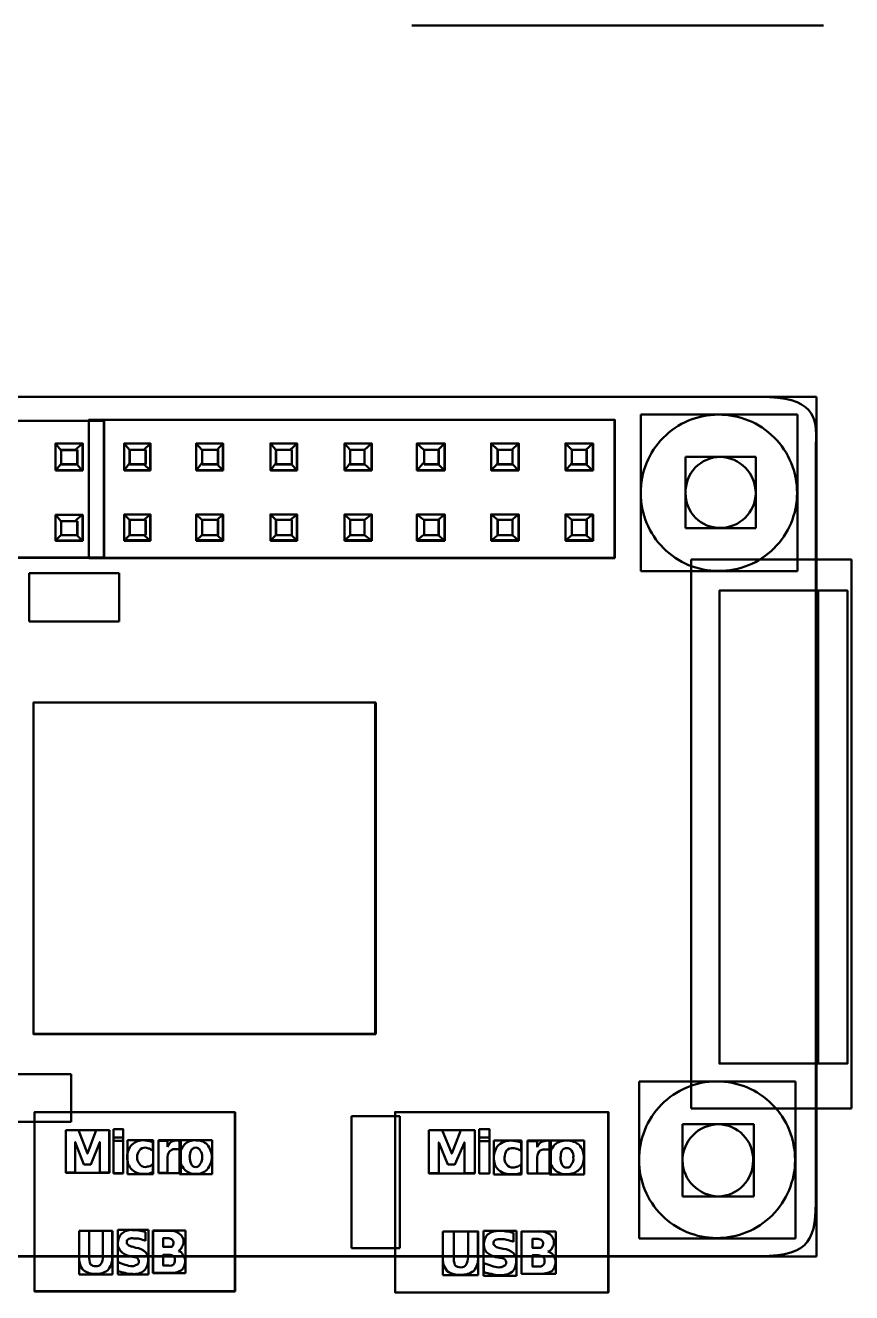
# Model space of a CAD drawing. Header units: millimetres. Extents: x 0 to 246, y -100 to 84.
# Drawn here: x 210.05 to 238.81, y 39.57 to 83.66 of the extents above; entities that cross this region are included whole.
import ezdxf

# ---------------------------------------------------------------- set-up
doc = ezdxf.new("R2010")
doc.units = ezdxf.units.MM
doc.layers.get('0').update_dxf_attribs({"lineweight": 50, "true_color": 0x000000})

msp = doc.modelspace()

# ---------------------------------------------------------------- linework, layer by layer
for p, q in [((223.508, 83.661), (237.83, 83.661)), ((172.663, 70.737), (237.593, 70.737)), ((237.593, 70.737), (237.593, 40.827)), ((231.473, 70.117), (236.923, 70.117)), ((231.473, 64.667), (231.473, 70.117)), ((236.923, 70.117), (236.923, 64.667)), ((179.683, 69.897), (212.793, 69.897)), ((212.263, 69.937), (230.573, 69.937)), ((212.263, 65.127), (212.263, 69.937)), ((212.793, 69.897), (212.793, 65.137)), ((230.573, 69.937), (230.573, 65.127)), ((211.103, 69.117), (212.053, 69.117)), ((211.103, 68.167), (211.103, 69.117)), ((211.303, 68.887), (211.863, 68.887)), ((211.303, 68.387), (211.303, 68.887)), ((211.863, 68.887), (211.863, 68.387)), ((212.053, 69.117), (212.053, 68.167)), ((213.493, 69.117), (214.413, 69.117)), ((213.493, 68.167), (213.493, 69.117)), ((213.683, 68.897), (214.243, 68.897)), ((213.683, 68.387), (213.683, 68.897)), ((214.243, 68.897), (214.243, 68.387)), ((214.413, 69.117), (214.413, 68.167)), ((216.003, 69.117), (216.933, 69.117)), ((216.003, 68.167), (216.003, 69.117)), ((216.203, 68.897), (216.763, 68.897)), ((216.203, 68.387), (216.203, 68.897)), ((216.763, 68.897), (216.763, 68.387)), ((216.933, 69.117), (216.933, 68.167)), ((218.583, 69.117), (219.513, 69.117)), ((218.583, 68.167), (218.583, 69.117)), ((218.773, 68.897), (219.333, 68.897)), ((218.773, 68.387), (218.773, 68.897)), ((219.333, 68.897), (219.333, 68.387)), ((219.513, 69.117), (219.513, 68.167)), ((221.163, 69.117), (222.113, 69.117)), ((221.163, 68.167), (221.163, 69.117)), ((221.353, 68.897), (221.863, 68.897)), ((221.353, 68.387), (221.353, 68.897)), ((221.863, 68.897), (221.863, 68.387)), ((222.113, 69.117), (222.113, 68.167)), ((223.683, 69.117), (224.653, 69.117)), ((223.683, 68.167), (223.683, 69.117)), ((223.933, 68.897), (224.443, 68.897)), ((223.933, 68.387), (223.933, 68.897)), ((224.443, 68.897), (224.443, 68.387)), ((224.653, 69.117), (224.653, 68.167)), ((226.263, 69.117), (227.233, 69.117)), ((226.263, 68.167), (226.263, 69.117)), ((226.483, 68.897), (227.013, 68.897)), ((226.483, 68.387), (226.483, 68.897)), ((227.013, 68.897), (227.013, 68.387)), ((227.233, 69.117), (227.233, 68.167)), ((228.853, 69.117), (229.813, 69.117)), ((228.853, 68.167), (228.853, 69.117)), ((229.073, 68.897), (229.593, 68.897)), ((229.073, 68.387), (229.073, 68.897)), ((229.593, 68.897), (229.593, 68.387)), ((229.813, 69.117), (229.813, 68.167)), ((211.863, 68.387), (211.303, 68.387)), ((214.243, 68.387), (213.683, 68.387)), ((216.763, 68.387), (216.203, 68.387)), ((219.333, 68.387), (218.773, 68.387)), ((221.863, 68.387), (221.353, 68.387)), ((224.443, 68.387), (223.933, 68.387)), ((227.013, 68.387), (226.483, 68.387)), ((229.593, 68.387), (229.073, 68.387)), ((233.033, 68.647), (235.483, 68.647)), ((233.033, 66.167), (233.033, 68.647)), ((235.483, 68.647), (235.483, 66.167)), ((212.053, 68.167), (211.103, 68.167)), ((214.413, 68.167), (213.493, 68.167)), ((216.933, 68.167), (216.003, 68.167)), ((219.513, 68.167), (218.583, 68.167)), ((222.113, 68.167), (221.163, 68.167)), ((224.653, 68.167), (223.683, 68.167)), ((227.233, 68.167), (226.263, 68.167)), ((229.813, 68.167), (228.853, 68.167)), ((211.103, 66.627), (212.053, 66.627)), ((211.103, 65.727), (211.103, 66.627)), ((212.053, 66.627), (212.053, 65.727)), ((213.493, 66.647), (214.413, 66.647)), ((213.493, 65.727), (213.493, 66.647)), ((214.413, 66.647), (214.413, 65.727)), ((216.003, 66.647), (216.933, 66.647)), ((216.003, 65.727), (216.003, 66.647)), ((216.933, 66.647), (216.933, 65.727)), ((218.583, 66.647), (219.513, 66.647)), ((218.583, 65.727), (218.583, 66.647)), ((219.513, 66.647), (219.513, 65.727)), ((221.163, 66.647), (222.113, 66.647)), ((221.163, 65.727), (221.163, 66.647)), ((222.113, 66.647), (222.113, 65.727)), ((223.683, 66.647), (224.653, 66.647)), ((223.683, 65.727), (223.683, 66.647)), ((224.653, 66.647), (224.653, 65.727)), ((226.263, 66.647), (227.233, 66.647)), ((226.263, 65.727), (226.263, 66.647)), ((227.233, 66.647), (227.233, 65.727)), ((228.853, 66.647), (229.813, 66.647)), ((228.853, 65.727), (228.853, 66.647)), ((229.813, 66.647), (229.813, 65.727)), ((211.303, 66.407), (211.863, 66.407)), ((211.303, 65.917), (211.303, 66.407)), ((211.863, 66.407), (211.863, 65.917)), ((213.683, 66.457), (214.243, 66.457)), ((213.683, 65.917), (213.683, 66.457)), ((214.243, 66.457), (214.243, 65.917)), ((216.203, 66.457), (216.763, 66.457)), ((216.203, 65.917), (216.203, 66.457)), ((216.763, 66.457), (216.763, 65.917)), ((218.773, 66.457), (219.333, 66.457)), ((218.773, 65.917), (218.773, 66.457)), ((219.333, 66.457), (219.333, 65.917)), ((221.353, 66.457), (221.863, 66.457)), ((221.353, 65.917), (221.353, 66.457)), ((221.863, 66.457), (221.863, 65.917)), ((223.933, 66.457), (224.443, 66.457)), ((223.933, 65.917), (223.933, 66.457)), ((224.443, 66.457), (224.443, 65.917)), ((226.483, 66.457), (227.013, 66.457)), ((226.483, 65.917), (226.483, 66.457)), ((227.013, 66.457), (227.013, 65.917)), ((229.073, 66.457), (229.593, 66.457)), ((229.073, 65.917), (229.073, 66.457)), ((229.593, 66.457), (229.593, 65.917)), ((235.483, 66.167), (233.033, 66.167)), ((212.053, 65.727), (211.103, 65.727)), ((211.863, 65.917), (211.303, 65.917)), ((214.413, 65.727), (213.493, 65.727)), ((214.243, 65.917), (213.683, 65.917)), ((216.933, 65.727), (216.003, 65.727)), ((216.763, 65.917), (216.203, 65.917)), ((219.513, 65.727), (218.583, 65.727)), ((219.333, 65.917), (218.773, 65.917)), ((222.113, 65.727), (221.163, 65.727)), ((221.863, 65.917), (221.353, 65.917)), ((224.653, 65.727), (223.683, 65.727)), ((224.443, 65.917), (223.933, 65.917)), ((227.233, 65.727), (226.263, 65.727)), ((227.013, 65.917), (226.483, 65.917)), ((229.813, 65.727), (228.853, 65.727)), ((229.593, 65.917), (229.073, 65.917)), ((212.793, 65.137), (179.683, 65.137)), ((230.573, 65.127), (212.263, 65.127)), ((233.223, 65.077), (238.813, 65.077)), ((233.223, 45.977), (233.223, 65.077)), ((238.813, 65.077), (238.813, 45.977)), ((210.183, 64.597), (213.313, 64.597)), ((210.183, 62.917), (210.183, 64.597)), ((213.313, 64.597), (213.313, 62.917)), ((236.923, 64.667), (231.473, 64.667)), ((213.313, 62.917), (210.183, 62.917)), ((210.333, 60.097), (222.253, 60.097)), ((210.333, 48.557), (210.333, 60.097)), ((222.253, 60.097), (222.253, 48.557)), ((222.253, 48.557), (210.333, 48.557)), ((209.153, 47.167), (211.653, 47.167)), ((211.653, 47.167), (211.653, 45.507)), ((231.413, 46.917), (236.853, 46.917)), ((231.413, 41.447), (231.413, 46.917)), ((236.853, 46.917), (236.853, 41.447)), ((238.813, 45.977), (233.223, 45.977)), ((211.653, 45.507), (209.153, 45.507)), ((210.373, 45.847), (217.353, 45.847)), ((210.373, 39.607), (210.373, 45.847)), ((217.353, 45.847), (217.353, 39.607)), ((221.403, 45.707), (223.083, 45.707)), ((221.403, 41.117), (221.403, 45.707)), ((222.923, 45.847), (230.353, 45.847)), ((222.923, 39.567), (222.923, 45.847)), ((223.083, 45.707), (223.083, 41.117)), ((230.353, 45.847), (230.353, 39.567)), ((232.923, 45.427), (235.403, 45.427)), ((232.923, 42.907), (232.923, 45.427)), ((235.403, 45.427), (235.403, 42.907)), ((211.463, 45.217), (212.983, 45.217)), ((211.463, 43.737), (211.463, 45.217)), ((212.983, 45.217), (212.983, 43.737)), ((213.123, 45.257), (213.463, 45.257)), ((213.123, 43.717), (213.123, 45.257)), ((213.463, 45.257), (213.463, 43.717)), ((224.093, 45.217), (225.703, 45.217)), ((224.093, 43.717), (224.093, 45.217)), ((225.703, 45.217), (225.703, 43.717)), ((225.853, 45.257), (226.213, 45.257)), ((225.853, 43.707), (225.853, 45.257)), ((226.213, 45.257), (226.213, 43.707)), ((213.603, 44.867), (214.503, 44.867)), ((213.603, 43.687), (213.603, 44.867)), ((214.503, 44.867), (214.503, 43.687)), ((214.693, 44.867), (215.463, 44.867)), ((214.693, 43.727), (214.693, 44.867)), ((215.343, 44.557), (215.253, 44.557)), ((215.373, 44.847), (215.443, 44.847)), ((215.423, 44.867), (216.553, 44.867)), ((215.423, 43.687), (215.423, 44.867)), ((215.463, 44.867), (215.463, 43.727)), ((216.553, 44.867), (216.553, 43.687)), ((226.363, 44.857), (227.323, 44.857)), ((226.363, 43.677), (226.363, 44.857)), ((227.323, 44.857), (227.323, 43.677)), ((227.533, 44.857), (228.343, 44.857)), ((227.533, 43.707), (227.533, 44.857)), ((228.233, 44.547), (228.133, 44.547)), ((228.263, 44.837), (228.333, 44.837)), ((228.293, 44.857), (229.503, 44.857)), ((228.293, 43.677), (228.293, 44.857)), ((228.343, 44.857), (228.343, 43.707)), ((229.503, 44.857), (229.503, 43.677)), ((212.983, 43.737), (211.463, 43.737)), ((213.463, 43.717), (213.123, 43.717)), ((214.503, 43.687), (213.603, 43.687)), ((214.343, 43.697), (214.183, 43.697)), ((215.463, 43.727), (214.693, 43.727)), ((216.553, 43.687), (215.423, 43.687)), ((225.703, 43.717), (224.093, 43.717)), ((226.213, 43.707), (225.853, 43.707)), ((227.323, 43.677), (226.363, 43.677)), ((227.153, 43.687), (226.993, 43.687)), ((228.343, 43.707), (227.533, 43.707)), ((229.503, 43.677), (228.293, 43.677)), ((235.403, 42.907), (232.923, 42.907)), ((211.923, 41.717), (213.083, 41.717)), ((211.923, 40.197), (211.923, 41.717)), ((213.083, 41.717), (213.083, 40.197)), ((213.273, 41.747), (214.343, 41.747)), ((213.273, 40.197), (213.273, 41.747)), ((214.343, 41.747), (214.343, 40.197)), ((214.493, 41.727), (215.623, 41.727)), ((214.493, 40.247), (214.493, 41.727)), ((215.623, 41.727), (215.623, 40.247)), ((224.583, 41.697), (225.813, 41.697)), ((224.583, 40.177), (224.583, 41.697)), ((225.813, 41.697), (225.813, 40.177)), ((226.003, 41.717), (227.143, 41.717)), ((226.003, 40.157), (226.003, 41.717)), ((227.143, 41.717), (227.143, 40.157)), ((227.323, 41.697), (228.513, 41.697)), ((227.323, 40.217), (227.323, 41.697)), ((228.513, 41.697), (228.513, 40.217)), ((223.083, 41.117), (221.403, 41.117)), ((236.853, 41.447), (231.413, 41.447)), ((237.593, 40.827), (172.663, 40.827)), ((213.083, 40.197), (211.923, 40.197)), ((214.343, 40.197), (213.273, 40.197)), ((215.623, 40.247), (214.493, 40.247)), ((225.813, 40.177), (224.583, 40.177)), ((227.143, 40.157), (226.003, 40.157)), ((228.513, 40.217), (227.323, 40.217)), ((217.353, 39.607), (210.373, 39.607)), ((230.353, 39.567), (222.923, 39.567))]:
    msp.add_line(p, q)
at = {"flags": 128}
for points in [[(176.613, 70.737), (235.623, 70.737)], [(176.613, 70.737), (235.623, 70.737)], [(196.263, 65.147), (179.683, 65.147), (179.683, 69.897), (212.783, 69.897), (212.783, 65.147), (196.263, 65.147)], [(196.263, 65.147), (179.683, 65.147), (179.683, 69.897), (212.783, 69.897), (212.783, 65.147), (196.263, 65.147)], [(221.403, 65.137), (212.263, 65.137), (212.263, 69.937), (230.563, 69.937), (230.563, 65.137), (221.403, 65.137)], [(221.403, 65.137), (212.263, 65.137), (212.263, 69.937), (230.563, 69.937), (230.563, 65.137), (221.403, 65.137)], [(212.043, 68.647), (212.043, 68.187), (211.103, 68.187), (211.103, 69.117), (212.043, 69.117), (212.043, 68.647)], [(212.043, 68.647), (212.043, 68.187), (211.103, 68.187), (211.103, 69.117), (212.043, 69.117), (212.043, 68.647)], [(211.293, 68.877), (211.103, 69.117)], [(211.853, 68.637), (211.853, 68.397), (211.303, 68.397), (211.303, 68.877), (211.853, 68.877), (211.853, 68.637)], [(211.853, 68.637), (211.853, 68.397), (211.303, 68.397), (211.303, 68.877), (211.853, 68.877), (211.853, 68.637)], [(211.793, 68.877), (212.033, 69.117)], [(214.403, 68.667), (214.403, 68.187), (213.493, 68.187), (213.493, 69.117), (214.403, 69.117), (214.403, 68.667)], [(214.403, 68.667), (214.403, 68.187), (213.493, 68.187), (213.493, 69.117), (214.403, 69.117), (214.403, 68.667)], [(213.683, 68.897), (213.493, 69.117)], [(214.233, 68.657), (214.233, 68.397), (213.693, 68.397), (213.693, 68.897), (214.233, 68.897), (214.233, 68.657)], [(214.233, 68.657), (214.233, 68.397), (213.693, 68.397), (213.693, 68.897), (214.233, 68.897), (214.233, 68.657)], [(214.183, 68.897), (214.413, 69.117)], [(216.923, 68.667), (216.923, 68.187), (216.003, 68.187), (216.003, 69.117), (216.923, 69.117), (216.923, 68.667)], [(216.923, 68.667), (216.923, 68.187), (216.003, 68.187), (216.003, 69.117), (216.923, 69.117), (216.923, 68.667)], [(216.193, 68.897), (216.003, 69.117)], [(216.753, 68.657), (216.753, 68.397), (216.213, 68.397), (216.213, 68.897), (216.753, 68.897), (216.753, 68.657)], [(216.753, 68.657), (216.753, 68.397), (216.213, 68.397), (216.213, 68.897), (216.753, 68.897), (216.753, 68.657)], [(216.733, 68.897), (216.923, 69.117)], [(219.503, 68.667), (219.503, 68.187), (218.583, 68.187), (218.583, 69.117), (219.503, 69.117), (219.503, 68.667)], [(219.503, 68.667), (219.503, 68.187), (218.583, 68.187), (218.583, 69.117), (219.503, 69.117), (219.503, 68.667)], [(218.773, 68.897), (218.583, 69.117)], [(219.323, 68.657), (219.323, 68.397), (218.783, 68.397), (218.783, 68.897), (219.323, 68.897), (219.323, 68.657)], [(219.323, 68.657), (219.323, 68.397), (218.783, 68.397), (218.783, 68.897), (219.323, 68.897), (219.323, 68.657)], [(219.273, 68.897), (219.513, 69.117)], [(222.103, 68.667), (222.103, 68.187), (221.163, 68.187), (221.163, 69.117), (222.103, 69.117), (222.103, 68.667)], [(222.103, 68.667), (222.103, 68.187), (221.163, 68.187), (221.163, 69.117), (222.103, 69.117), (222.103, 68.667)], [(221.353, 68.897), (221.163, 69.117)], [(221.853, 68.657), (221.853, 68.397), (221.363, 68.397), (221.363, 68.897), (221.853, 68.897), (221.853, 68.657)], [(221.853, 68.657), (221.853, 68.397), (221.363, 68.397), (221.363, 68.897), (221.853, 68.897), (221.853, 68.657)], [(221.853, 68.897), (222.103, 69.117)], [(224.643, 68.667), (224.643, 68.187), (223.683, 68.187), (223.683, 69.117), (224.643, 69.117), (224.643, 68.667)], [(224.643, 68.667), (224.643, 68.187), (223.683, 68.187), (223.683, 69.117), (224.643, 69.117), (224.643, 68.667)], [(223.923, 68.897), (223.683, 69.117)], [(224.433, 68.657), (224.433, 68.397), (223.933, 68.397), (223.933, 68.897), (224.433, 68.897), (224.433, 68.657)], [(224.433, 68.657), (224.433, 68.397), (223.933, 68.397), (223.933, 68.897), (224.433, 68.897), (224.433, 68.657)], [(224.423, 68.897), (224.643, 69.117)], [(227.223, 68.667), (227.223, 68.187), (226.263, 68.187), (226.263, 69.117), (227.223, 69.117), (227.223, 68.667)], [(227.223, 68.667), (227.223, 68.187), (226.263, 68.187), (226.263, 69.117), (227.223, 69.117), (227.223, 68.667)], [(226.493, 68.897), (226.263, 69.117)], [(227.003, 68.657), (227.003, 68.397), (226.493, 68.397), (226.493, 68.897), (227.003, 68.897), (227.003, 68.657)], [(227.003, 68.657), (227.003, 68.397), (226.493, 68.397), (226.493, 68.897), (227.003, 68.897), (227.003, 68.657)], [(226.983, 68.897), (227.223, 69.117)], [(229.803, 68.667), (229.803, 68.187), (228.853, 68.187), (228.853, 69.117), (229.803, 69.117), (229.803, 68.667)], [(229.803, 68.667), (229.803, 68.187), (228.853, 68.187), (228.853, 69.117), (229.803, 69.117), (229.803, 68.667)], [(229.073, 68.897), (228.853, 69.117)], [(229.583, 68.657), (229.583, 68.397), (229.073, 68.397), (229.073, 68.897), (229.583, 68.897), (229.583, 68.657)], [(229.583, 68.657), (229.583, 68.397), (229.073, 68.397), (229.073, 68.897), (229.583, 68.897), (229.583, 68.657)], [(229.563, 68.897), (229.803, 69.117)], [(237.563, 69.087), (237.563, 42.927)], [(237.563, 69.087), (237.563, 42.927)], [(211.293, 68.397), (211.103, 68.177)], [(211.843, 68.397), (212.033, 68.177)], [(213.683, 68.427), (213.493, 68.177)], [(214.183, 68.397), (214.413, 68.177)], [(216.193, 68.427), (216.003, 68.177)], [(216.733, 68.397), (216.923, 68.177)], [(218.773, 68.427), (218.583, 68.177)], [(219.313, 68.397), (219.503, 68.177)], [(221.353, 68.427), (221.163, 68.177)], [(221.853, 68.397), (222.103, 68.177)], [(223.903, 68.427), (223.683, 68.177)], [(224.423, 68.397), (224.643, 68.177)], [(226.493, 68.427), (226.263, 68.177)], [(227.003, 68.397), (227.223, 68.177)], [(229.073, 68.427), (228.853, 68.177)], [(229.563, 68.397), (229.803, 68.177)], [(211.293, 66.407), (211.103, 66.647)], [(212.043, 66.177), (212.043, 65.737), (211.103, 65.737), (211.103, 66.627), (212.043, 66.627), (212.043, 66.177)], [(212.043, 66.177), (212.043, 65.737), (211.103, 65.737), (211.103, 66.627), (212.043, 66.627), (212.043, 66.177)], [(211.793, 66.407), (212.033, 66.647)], [(214.403, 66.227), (214.403, 65.747), (213.493, 65.747), (213.493, 66.647), (214.403, 66.647), (214.403, 66.227)], [(214.403, 66.227), (214.403, 65.747), (213.493, 65.747), (213.493, 66.647), (214.403, 66.647), (214.403, 66.227)], [(213.683, 66.457), (213.493, 66.647)], [(214.183, 66.457), (214.413, 66.647)], [(216.923, 66.227), (216.923, 65.747), (216.003, 65.747), (216.003, 66.647), (216.923, 66.647), (216.923, 66.227)], [(216.923, 66.227), (216.923, 65.747), (216.003, 65.747), (216.003, 66.647), (216.923, 66.647), (216.923, 66.227)], [(216.193, 66.457), (216.003, 66.647)], [(216.733, 66.457), (216.923, 66.647)], [(219.503, 66.227), (219.503, 65.747), (218.583, 65.747), (218.583, 66.647), (219.503, 66.647), (219.503, 66.227)], [(219.503, 66.227), (219.503, 65.747), (218.583, 65.747), (218.583, 66.647), (219.503, 66.647), (219.503, 66.227)], [(218.773, 66.457), (218.583, 66.647)], [(219.273, 66.457), (219.513, 66.647)], [(222.103, 66.227), (222.103, 65.747), (221.163, 65.747), (221.163, 66.647), (222.103, 66.647), (222.103, 66.227)], [(222.103, 66.227), (222.103, 65.747), (221.163, 65.747), (221.163, 66.647), (222.103, 66.647), (222.103, 66.227)], [(221.353, 66.457), (221.163, 66.647)], [(221.853, 66.457), (222.103, 66.647)], [(224.643, 66.227), (224.643, 65.747), (223.683, 65.747), (223.683, 66.647), (224.643, 66.647), (224.643, 66.227)], [(224.643, 66.227), (224.643, 65.747), (223.683, 65.747), (223.683, 66.647), (224.643, 66.647), (224.643, 66.227)], [(223.923, 66.457), (223.683, 66.647)], [(224.423, 66.457), (224.643, 66.647)], [(227.223, 66.227), (227.223, 65.747), (226.263, 65.747), (226.263, 66.647), (227.223, 66.647), (227.223, 66.227)], [(227.223, 66.227), (227.223, 65.747), (226.263, 65.747), (226.263, 66.647), (227.223, 66.647), (227.223, 66.227)], [(226.493, 66.457), (226.263, 66.647)], [(226.983, 66.457), (227.223, 66.647)], [(229.803, 66.227), (229.803, 65.747), (228.853, 65.747), (228.853, 66.647), (229.803, 66.647), (229.803, 66.227)], [(229.803, 66.227), (229.803, 65.747), (228.853, 65.747), (228.853, 66.647), (229.803, 66.647), (229.803, 66.227)], [(229.073, 66.457), (228.853, 66.647)], [(229.563, 66.457), (229.803, 66.647)], [(211.853, 66.167), (211.853, 65.927), (211.303, 65.927), (211.303, 66.407), (211.853, 66.407), (211.853, 66.167)], [(211.853, 66.167), (211.853, 65.927), (211.303, 65.927), (211.303, 66.407), (211.853, 66.407), (211.853, 66.167)], [(214.233, 66.217), (214.233, 65.927), (213.693, 65.927), (213.693, 66.457), (214.233, 66.457), (214.233, 66.217)], [(214.233, 66.217), (214.233, 65.927), (213.693, 65.927), (213.693, 66.457), (214.233, 66.457), (214.233, 66.217)], [(216.753, 66.217), (216.753, 65.927), (216.213, 65.927), (216.213, 66.457), (216.753, 66.457), (216.753, 66.217)], [(216.753, 66.217), (216.753, 65.927), (216.213, 65.927), (216.213, 66.457), (216.753, 66.457), (216.753, 66.217)], [(219.323, 66.217), (219.323, 65.927), (218.783, 65.927), (218.783, 66.457), (219.323, 66.457), (219.323, 66.217)], [(219.323, 66.217), (219.323, 65.927), (218.783, 65.927), (218.783, 66.457), (219.323, 66.457), (219.323, 66.217)], [(221.853, 66.217), (221.853, 65.927), (221.363, 65.927), (221.363, 66.457), (221.853, 66.457), (221.853, 66.217)], [(221.853, 66.217), (221.853, 65.927), (221.363, 65.927), (221.363, 66.457), (221.853, 66.457), (221.853, 66.217)], [(224.433, 66.217), (224.433, 65.927), (223.933, 65.927), (223.933, 66.457), (224.433, 66.457), (224.433, 66.217)], [(224.433, 66.217), (224.433, 65.927), (223.933, 65.927), (223.933, 66.457), (224.433, 66.457), (224.433, 66.217)], [(227.003, 66.217), (227.003, 65.927), (226.493, 65.927), (226.493, 66.457), (227.003, 66.457), (227.003, 66.217)], [(227.003, 66.217), (227.003, 65.927), (226.493, 65.927), (226.493, 66.457), (227.003, 66.457), (227.003, 66.217)], [(229.583, 66.217), (229.583, 65.927), (229.073, 65.927), (229.073, 66.457), (229.583, 66.457), (229.583, 66.217)], [(229.583, 66.217), (229.583, 65.927), (229.073, 65.927), (229.073, 66.457), (229.583, 66.457), (229.583, 66.217)], [(211.293, 65.927), (211.103, 65.737)], [(211.843, 65.927), (212.033, 65.737)], [(213.683, 65.927), (213.493, 65.737)], [(214.183, 65.927), (214.413, 65.737)], [(216.193, 65.927), (216.003, 65.737)], [(216.733, 65.927), (216.923, 65.737)], [(218.773, 65.927), (218.583, 65.737)], [(219.313, 65.927), (219.503, 65.737)], [(221.353, 65.927), (221.163, 65.737)], [(221.853, 65.927), (222.103, 65.737)], [(223.903, 65.927), (223.683, 65.737)], [(224.423, 65.927), (224.643, 65.737)], [(226.493, 65.927), (226.263, 65.737)], [(227.003, 65.927), (227.223, 65.737)], [(229.073, 65.927), (228.853, 65.737)], [(229.563, 65.927), (229.803, 65.737)], [(235.933, 47.537), (234.213, 47.537), (234.213, 63.997), (237.643, 63.997), (237.643, 47.537), (235.933, 47.537)], [(235.933, 47.537), (234.213, 47.537), (234.213, 63.997), (237.643, 63.997), (237.643, 47.537), (235.933, 47.537)], [(238.153, 47.537), (237.643, 47.537), (237.643, 63.997), (238.663, 63.997), (238.663, 47.537), (238.153, 47.537)], [(238.153, 47.537), (237.643, 47.537), (237.643, 63.997), (238.663, 63.997), (238.663, 47.537), (238.153, 47.537)], [(216.253, 48.567), (210.333, 48.567), (210.333, 60.097), (222.233, 60.097), (222.233, 48.567), (216.253, 48.567)], [(216.253, 48.567), (210.333, 48.567), (210.333, 60.097), (222.233, 60.097), (222.233, 48.567), (216.253, 48.567)], [(210.373, 42.747), (210.373, 45.847), (217.343, 45.847), (217.343, 39.617), (210.373, 39.617), (210.373, 42.747)], [(210.373, 42.747), (210.373, 45.847), (217.343, 45.847), (217.343, 39.617), (210.373, 39.617), (210.373, 42.747)], [(222.923, 42.727), (222.923, 45.847), (230.343, 45.847), (230.343, 39.577), (222.923, 39.577), (222.923, 42.727)], [(222.923, 42.727), (222.923, 45.847), (230.343, 45.847), (230.343, 39.577), (222.923, 39.577), (222.923, 42.727)], [(211.463, 45.217), (211.903, 45.217), (212.213, 44.407), (212.513, 45.217), (212.973, 45.217), (212.973, 43.747), (212.643, 43.747), (212.643, 44.807), (212.333, 44.027), (212.093, 44.027), (211.793, 44.807), (211.793, 43.747), (211.463, 43.747), (211.463, 45.217)], [(213.123, 45.257), (213.453, 45.257), (213.453, 44.967), (213.123, 44.967), (213.123, 45.257)], [(224.093, 45.217), (224.563, 45.217), (224.893, 44.407), (225.213, 45.217), (225.693, 45.217), (225.693, 43.727), (225.333, 43.727), (225.333, 44.797), (225.003, 44.027), (224.763, 44.027), (224.443, 44.797), (224.443, 43.727), (224.093, 43.727), (224.093, 45.217)], [(225.853, 45.257), (226.203, 45.257), (226.203, 44.967), (225.853, 44.967), (225.853, 45.257)], [(213.123, 44.847), (213.453, 44.847), (213.453, 43.727), (213.123, 43.727), (213.123, 44.847)], [(214.493, 44.797), (214.493, 44.517)], [(215.003, 44.217), (215.003, 43.737), (214.693, 43.737), (214.693, 44.847), (215.003, 44.847), (215.003, 44.637)], [(215.443, 44.847), (215.443, 44.537)], [(225.853, 44.837), (226.203, 44.837), (226.203, 43.717), (225.853, 43.717), (225.853, 44.837)], [(227.313, 44.787), (227.313, 44.507)], [(227.863, 44.207), (227.863, 43.717), (227.533, 43.717), (227.533, 44.837), (227.863, 44.837), (227.863, 44.627)], [(228.333, 44.837), (228.333, 44.527)], [(214.493, 44.047), (214.493, 43.757)], [(227.313, 44.037), (227.313, 43.737)], [(211.923, 41.717), (212.273, 41.717), (212.273, 40.837)], [(211.923, 40.837), (211.923, 41.717)], [(212.753, 40.837), (212.753, 41.717), (213.073, 41.717), (213.073, 40.837)], [(214.233, 41.677), (214.233, 41.367)], [(215.083, 40.257), (214.503, 40.257), (214.503, 41.717), (215.023, 41.717)], [(215.053, 41.467), (214.853, 41.467), (214.853, 41.157), (215.053, 41.157)], [(224.583, 41.697), (224.963, 41.697), (224.963, 40.807)], [(224.583, 40.807), (224.583, 41.697)], [(225.463, 40.807), (225.463, 41.697), (225.803, 41.697), (225.803, 40.807)], [(227.043, 41.647), (227.043, 41.337)], [(227.953, 40.227), (227.323, 40.227), (227.323, 41.697), (227.873, 41.697)], [(213.773, 41.167), (213.903, 41.127)], [(226.533, 41.127), (226.683, 41.087)], [(227.903, 41.437), (227.703, 41.437), (227.703, 41.127), (227.903, 41.127)], [(235.623, 40.837), (174.853, 40.837)], [(235.623, 40.837), (174.853, 40.837)], [(213.273, 40.327), (213.273, 40.637)], [(213.793, 40.817), (213.653, 40.847)], [(215.053, 40.887), (214.853, 40.887), (214.853, 40.507), (215.053, 40.507)], [(226.013, 40.287), (226.013, 40.597)], [(226.563, 40.777), (226.413, 40.807)], [(227.903, 40.867), (227.703, 40.867), (227.703, 40.477), (227.903, 40.477)]]:
    msp.add_lwpolyline(points, dxfattribs=at)
for centre, radius, start, end in [((234.181, 67.409), 2.708, 90.1688, 180.4643), ((234.181, 67.409), 2.708, 90.1688, 180.4643), ((234.196, 67.4), 2.717, 359.7166, 90.4929), ((234.196, 67.4), 2.717, 359.7166, 90.4929), ((234.251, 67.428), 1.219, 90.3928, 181.9266), ((234.251, 67.428), 1.219, 90.3928, 181.9266), ((234.211, 67.386), 1.262, 0.061, 88.5584), ((234.211, 67.386), 1.262, 0.061, 88.5584), ((234.177, 67.381), 2.704, 179.8653, 269.9229), ((234.177, 67.381), 2.704, 179.8653, 269.9229), ((234.216, 67.36), 1.183, 178.6832, 271.3168), ((234.216, 67.36), 1.183, 178.6832, 271.3168), ((234.201, 67.389), 2.712, 269.417, 359.9522), ((234.201, 67.389), 2.712, 269.417, 359.9522), ((234.248, 67.402), 1.225, 269.7606, 359.3001), ((234.248, 67.402), 1.225, 269.7606, 359.3001), ((234.123, 44.207), 2.71, 90.2151, 180.6275), ((234.123, 44.207), 2.71, 90.2151, 180.6275), ((234.126, 44.2), 2.717, 359.5071, 90.2834), ((234.126, 44.2), 2.717, 359.5071, 90.2834), ((234.195, 44.155), 1.272, 90.9981, 179.4584), ((234.195, 44.155), 1.272, 90.9981, 179.4584), ((234.158, 44.201), 1.226, 358.3844, 89.2962), ((234.158, 44.201), 1.226, 358.3844, 89.2962), ((214.132, 44.326), 0.531, 132.6055, 184.2519), ((214.138, 44.354), 0.515, 84.9988, 135.1916), ((214.231, 44.351), 0.266, 89.5174, 141.4093), ((214.693, 48.294), 3.464, 261.5415, 264.2085), ((214.706, 46.089), 1.546, 252.1912, 257.9459), ((214.3, 44.469), 0.381, 59.5742, 83.5559), ((214.607, 44.856), 0.358, 231.313, 251.4661), ((215.819, 44.185), 0.933, 137.3257, 150.999), ((215.243, 44.316), 0.241, 87.628, 134.873), ((215.37, 44.286), 0.581, 92.6911, 114.0938), ((215.346, 44.839), 0.0281, 16.3735, 96.2463), ((215.738, 46.271), 1.759, 257.0288, 260.3514), ((216.026, 44.297), 0.603, 135.8899, 180.9675), ((215.95, 44.37), 0.498, 86.213, 135.8621), ((215.991, 44.427), 0.19, 92.2558, 151.7549), ((216.011, 44.332), 0.535, 45.9326, 92.9553), ((215.967, 44.414), 0.204, 30.4418, 85.5474), ((215.9, 44.292), 0.643, 359.5142, 41.3055), ((226.928, 44.302), 0.566, 134.2413, 183.5093), ((226.94, 44.238), 0.621, 85.1356, 130.9854), ((227.012, 44.311), 0.287, 85.8778, 136.8634), ((227.356, 47.113), 2.285, 260.8531, 264.8968), ((227.886, 48.473), 3.968, 257.5857, 259.7944), ((227.061, 44.262), 0.582, 64.3627, 80.9292), ((227.411, 44.891), 0.396, 234.8171, 255.6326), ((228.669, 44.145), 0.939, 135.1498, 149.1002), ((228.111, 44.29), 0.258, 85.0256, 133.5545), ((228.261, 44.175), 0.682, 92.335, 112.1945), ((228.236, 44.829), 0.0281, 16.3735, 96.2463), ((228.453, 45.385), 0.866, 255.3154, 262.0648), ((228.95, 44.27), 0.647, 137.4897, 180.2608), ((228.868, 44.265), 0.592, 86.6288, 131.8326), ((228.891, 44.395), 0.202, 86.6726, 146.4575), ((228.913, 44.194), 0.663, 50.6718, 90.8669), ((228.907, 44.417), 0.18, 30.0193, 91.2652), ((228.801, 44.264), 0.692, 0.2033, 39.7629), ((214.161, 44.241), 0.56, 175.2777, 226.1132), ((214.339, 44.278), 0.396, 142.8957, 178.7463), ((214.301, 44.273), 0.358, 177.7366, 219.1333), ((215.365, 44.267), 0.365, 143.0037, 187.9274), ((216.026, 44.277), 0.603, 179.0325, 224.1101), ((216.428, 44.265), 0.656, 157.3979, 178.0726), ((216.349, 44.282), 0.576, 179.472, 204.0646), ((215.919, 44.336), 0.288, 350.2233, 39.0185), ((215.93, 44.228), 0.279, 319.6506, 12.2769), ((215.9, 44.281), 0.643, 318.6945, 0.4858), ((226.887, 44.216), 0.526, 174.4911, 227.7583), ((227.062, 44.241), 0.33, 175.5906, 218.2645), ((227.16, 44.273), 0.427, 146.7034, 180.7762), ((228.258, 44.249), 0.397, 144.9191, 186.012), ((228.865, 44.25), 0.562, 178.2627, 225.8098), ((229.429, 44.266), 0.746, 161.1514, 179.924), ((229.237, 44.245), 0.554, 177.707, 202.0246), ((228.816, 44.318), 0.312, 350.651, 37.4215), ((228.873, 44.209), 0.257, 317.8121, 12.9461), ((228.896, 44.254), 0.597, 317.0515, 1.2396), ((234.117, 44.171), 2.704, 179.8653, 269.9229), ((234.117, 44.171), 2.704, 179.8653, 269.9229), ((234.2, 44.194), 1.277, 181.1997, 268.8003), ((234.2, 44.194), 1.277, 181.1997, 268.8003), ((234.133, 44.177), 2.71, 269.5804, 359.9983), ((234.133, 44.177), 2.71, 269.5804, 359.9983), ((234.154, 44.146), 1.229, 270.8914, 0.9717), ((234.154, 44.146), 1.229, 270.8914, 0.9717), ((214.156, 44.288), 0.592, 229.6755, 272.6182), ((214.217, 44.163), 0.226, 210.7589, 273.9492), ((214.694, 42.021), 1.971, 99.086, 103.5339), ((214.633, 43.189), 0.585, 103.8636, 119.7392), ((214.258, 44.254), 0.313, 293.4944, 318.5603), ((215.961, 44.2), 0.503, 222.9348, 272.4528), ((215.98, 44.103), 0.166, 199.7797, 271.2032), ((215.98, 44.112), 0.175, 270.9161, 338.1009), ((215.998, 44.238), 0.542, 268.3713, 315.2315), ((226.944, 44.35), 0.665, 231.8882, 274.2568), ((227.01, 44.153), 0.237, 209.3049, 275.5895), ((227.886, 40.041), 3.968, 100.2056, 102.4143), ((227.455, 43.001), 0.749, 100.9324, 113.7757), ((226.909, 44.482), 0.601, 297.142, 312.2483), ((228.866, 44.244), 0.558, 225.3367, 273.8435), ((228.892, 44.095), 0.178, 199.006, 273.6139), ((228.905, 44.08), 0.164, 269.1727, 344.5671), ((228.917, 44.308), 0.621, 268.7468, 312.0729), ((213.716, 41.302), 0.443, 134.842, 183.3089), ((213.741, 41.247), 0.501, 86.3164, 132.4016), ((213.783, 41.089), 0.371, 82.222, 110.4584), ((213.804, 40.772), 0.975, 78.2324, 91.8281), ((213.849, 40.7), 0.757, 76.7414, 91.2406), ((213.938, 40.873), 0.856, 69.8336, 85.6369), ((215.102, 41.214), 0.509, 52.3098, 98.9275), ((214.967, 41.179), 0.3, 49.3517, 73.4274), ((215.238, 41.343), 0.325, 357.2132, 57.4865), ((226.456, 41.272), 0.443, 134.842, 183.3089), ((226.513, 41.127), 0.59, 88.0463, 128.8236), ((226.576, 40.577), 1.14, 79.0362, 92.1664), ((226.678, 40.473), 1.229, 72.7358, 84.6443), ((227.953, 41.064), 0.637, 56.6481, 97.1681), ((228.116, 41.316), 0.337, 358.4099, 56.2898), ((213.625, 41.254), 0.352, 176.2062, 224.4401), ((213.66, 41.306), 0.0781, 171.643, 241.4871), ((213.704, 41.327), 0.121, 114.7986, 184.6886), ((213.819, 41.461), 0.298, 228.8555, 261.1107), ((213.86, 40.594), 0.535, 45.7489, 85.3632), ((213.721, 40.18), 1.293, 66.6547, 76.4754), ((215.071, 41.371), 0.215, 265.2573, 295.3524), ((215.093, 41.309), 0.12, 358.7546, 54.3755), ((214.991, 41.318), 0.223, 320.7292, 357.1958), ((215.278, 41.229), 0.236, 296.4512, 342.3462), ((215.349, 40.826), 0.193, 18.2181, 79.9531), ((215.274, 41.333), 0.289, 322.3642, 358.7558), ((226.387, 41.222), 0.374, 176.2532, 223.0545), ((226.474, 41.289), 0.133, 117.4469, 189.423), ((226.406, 41.269), 0.0634, 181.7693, 257.8418), ((226.566, 41.347), 0.222, 219.0082, 261.502), ((226.554, 41.007), 0.424, 81.9847, 109.4365), ((226.635, 40.639), 0.788, 76.9634, 91.6154), ((226.666, 40.538), 0.549, 46.5702, 88.19), ((226.342, 39.447), 2.016, 69.6533, 76.4917), ((227.865, 41.145), 0.295, 55.2926, 82.6324), ((227.927, 41.32), 0.194, 262.9182, 303.0711), ((227.948, 41.294), 0.126, 352.4181, 47.5481), ((227.859, 41.282), 0.214, 324.4106, 358.7195), ((228.188, 41.212), 0.222, 284.3299, 337.4989), ((228.102, 41.324), 0.351, 325.8855, 357.2446), ((212.636, 40.787), 0.715, 176.0215, 218.0196), ((213.167, 40.842), 0.894, 180.3111, 199.2538), ((212.298, 40.806), 0.456, 325.3281, 3.8276), ((212.45, 40.76), 0.628, 318.893, 7.066), ((213.737, 41.433), 0.921, 239.7972, 256.6), ((213.856, 41.527), 0.71, 227.1284, 253.3818), ((213.745, 40.337), 0.482, 65.8063, 84.3309), ((213.914, 40.626), 0.0895, 275.6575, 7.0229), ((213.822, 40.642), 0.182, 358.3988, 47.9984), ((213.857, 40.662), 0.467, 314.2355, 4.3134), ((213.986, 40.743), 0.34, 352.1917, 43.4461), ((215.023, 40.511), 0.377, 59.8104, 85.4816), ((215.107, 40.728), 0.152, 344.177, 45.6858), ((215.087, 40.659), 0.169, 318.4972, 9.612), ((215.223, 40.638), 0.391, 311.7562, 2.7418), ((215.31, 40.68), 0.304, 355.5432, 42.8148), ((225.296, 40.757), 0.715, 176.0215, 218.0196), ((225.839, 40.789), 0.876, 178.839, 197.4212), ((224.972, 40.796), 0.491, 326.8019, 1.3073), ((225.18, 40.73), 0.628, 318.893, 7.066), ((228.095, 45.804), 5.608, 248.2058, 251.1479), ((226.73, 41.762), 1.006, 232.1999, 251.6551), ((226.536, 40.281), 0.497, 66.6422, 86.8768), ((226.678, 40.607), 0.115, 287.5049, 355.1755), ((226.59, 40.593), 0.203, 1.1195, 45.2777), ((226.652, 40.627), 0.482, 315.0482, 3.5007), ((226.809, 40.707), 0.328, 351.1806, 44.4572), ((227.913, 40.623), 0.244, 48.8959, 92.224), ((228.003, 40.703), 0.125, 343.1961, 56.1116), ((227.995, 40.634), 0.132, 306.0509, 14.6415), ((228.203, 40.752), 0.248, 27.5911, 80.7336), ((228.113, 40.608), 0.391, 311.7562, 2.7418), ((228.157, 40.645), 0.346, 357.018, 39.8519), ((212.476, 40.902), 0.686, 234.0701, 272.2871), ((212.496, 40.766), 0.279, 231.7008, 271.4293), ((212.531, 40.678), 0.193, 261.6296, 317.2505), ((212.531, 40.871), 0.654, 267.5642, 306.8329), ((213.593, 40.988), 0.734, 244.1781, 264.5374), ((213.864, 41.591), 1.108, 252.0855, 265.2947), ((213.756, 40.897), 0.681, 250.0193, 273.1268), ((213.73, 40.865), 0.381, 276.4441, 300.4258), ((213.849, 40.764), 0.55, 264.1393, 307.3631), ((215.085, 40.72), 0.215, 261.5374, 306.5351), ((215.149, 40.896), 0.642, 264.0679, 301.2929), ((225.181, 41.021), 0.835, 237.5115, 272.1804), ((225.196, 40.717), 0.271, 224.6281, 273.663), ((225.234, 40.623), 0.177, 263.1543, 327.2479), ((225.233, 40.929), 0.742, 268.4529, 304.4671), ((226.37, 41.107), 0.894, 246.4929, 264.4382), ((226.551, 41.188), 0.742, 248.7952, 268.5849), ((226.528, 40.93), 0.754, 251.0647, 272.6751), ((226.541, 40.767), 0.32, 268.5403, 302.508), ((226.615, 40.869), 0.694, 265.6889, 303.0098), ((227.945, 40.649), 0.177, 256.3971, 316.382), ((228.017, 40.953), 0.729, 264.9666, 299.2229)]:
    msp.add_arc(centre, radius, start, end)
for points in [[(235.623, 70.737), (237.483, 70.737), (237.633, 70.047), (237.563, 69.087)], [(235.623, 70.737), (237.483, 70.737), (237.633, 70.047), (237.563, 69.087)], [(237.563, 42.927), (237.563, 41.487), (237.443, 40.837), (235.623, 40.837)], [(237.563, 42.927), (237.563, 41.487), (237.443, 40.837), (235.623, 40.837)]]:
    msp.add_open_spline(points, degree=3)

doc.saveas('drawing.dxf')
